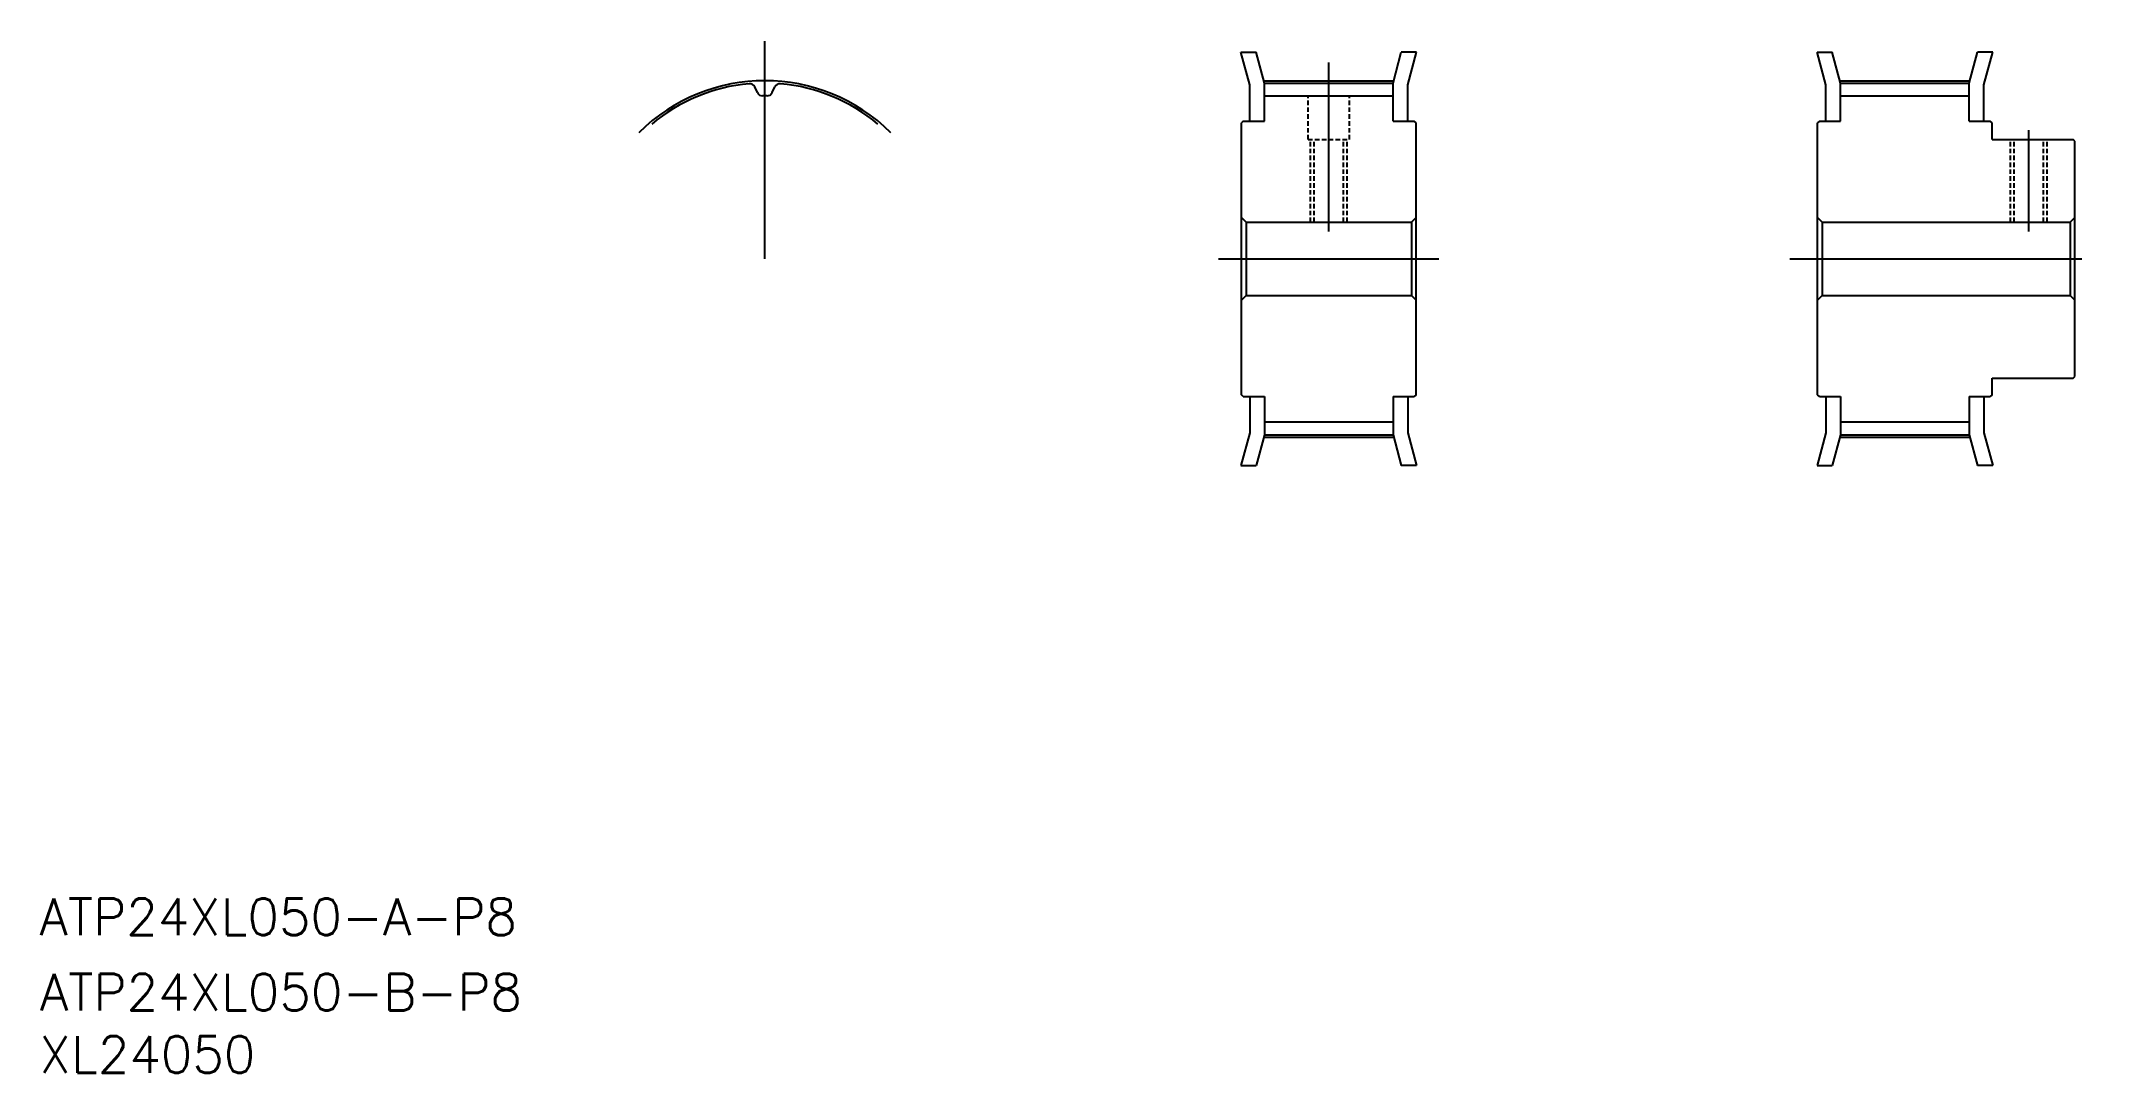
# Model space of a CAD drawing. Extents: x -11 to 213, y 20 to 132.
import ezdxf

# ---------------------------------------------------------------- set-up
doc = ezdxf.new("R2010")
doc.units = 0
doc.linetypes.add('CENTER', pattern=[50.8, 31.75, -6.35, 6.35, -6.35])
doc.linetypes.add('DASHED', pattern=[0.75, 0.5, -0.25])
doc.layers.get('0').update_dxf_attribs({"linetype": 'CONTINUOUS'})
doc.layers.add('CENTER', color=1, linetype='CENTER')
doc.styles.get("Standard").update_dxf_attribs({"font": 'txt', "bigfont": 'BIGFONT'})

msp = doc.modelspace()

# ---------------------------------------------------------------- linework, layer by layer
at = {"color": 7, "linetype": 'CONTINUOUS'}
for p, q in [((120.58, 127.62), (119.62, 131.18)), ((119.62, 131.18), (121.28, 131.18)), ((122.18, 127.83), (121.28, 131.18)), ((136.18, 127.83), (137.08, 131.18)), ((138.73, 131.18), (137.08, 131.18)), ((137.78, 127.62), (138.73, 131.18)), ((183.27, 127.62), (182.32, 131.18)), ((182.32, 131.18), (183.98, 131.18)), ((184.87, 127.83), (183.98, 131.18)), ((198.87, 127.83), (199.77, 131.18)), ((201.43, 131.18), (199.77, 131.18)), ((200.47, 127.62), (201.43, 131.18)), ((120.58, 123.68), (120.58, 127.62)), ((122.18, 127.83), (136.18, 127.83)), ((122.18, 123.68), (122.18, 127.83)), ((136.18, 123.68), (136.18, 127.83)), ((137.78, 123.68), (137.78, 127.62)), ((183.27, 123.68), (183.27, 127.62)), ((184.87, 123.68), (184.87, 127.83)), ((184.87, 127.83), (198.87, 127.83)), ((198.87, 123.68), (198.87, 127.83)), ((200.47, 123.68), (200.47, 127.62)), ((67.02, 126.78), (66.73, 127.4)), ((68.63, 126.78), (68.92, 127.4)), ((122.18, 126.43), (136.18, 126.43)), ((184.87, 126.43), (198.87, 126.43)), ((119.88, 123.68), (119.68, 123.48)), ((119.68, 93.88), (119.68, 123.48)), ((119.88, 123.68), (122.18, 123.68)), ((136.18, 123.68), (138.48, 123.68)), ((138.68, 123.48), (138.48, 123.68)), ((138.68, 93.88), (138.68, 123.48)), ((182.57, 123.68), (182.37, 123.48)), ((182.37, 93.88), (182.37, 123.48)), ((182.57, 123.68), (184.87, 123.68)), ((198.87, 123.68), (201.17, 123.68)), ((201.37, 123.48), (201.17, 123.68)), ((201.37, 121.68), (201.37, 123.48)), ((201.37, 121.68), (210.17, 121.68)), ((210.37, 121.48), (210.17, 121.68)), ((210.37, 95.88), (210.37, 121.48)), ((120.18, 112.68), (119.68, 113.18)), ((120.18, 112.68), (138.18, 112.68)), ((120.18, 112.68), (120.18, 104.68)), ((138.18, 112.68), (138.68, 113.18)), ((138.18, 112.68), (138.18, 104.68)), ((182.87, 112.68), (182.37, 113.18)), ((182.87, 112.68), (209.87, 112.68)), ((182.87, 112.68), (182.87, 104.68)), ((209.87, 112.68), (210.37, 113.18)), ((209.87, 112.68), (209.87, 104.68)), ((119.68, 104.18), (120.18, 104.68)), ((120.18, 104.68), (138.18, 104.68)), ((138.68, 104.18), (138.18, 104.68)), ((182.37, 104.18), (182.87, 104.68)), ((182.87, 104.68), (209.87, 104.68)), ((210.37, 104.18), (209.87, 104.68)), ((201.37, 95.68), (210.17, 95.68)), ((201.37, 93.88), (201.37, 95.68)), ((210.17, 95.68), (210.37, 95.88)), ((119.88, 93.68), (119.68, 93.88)), ((119.88, 93.68), (122.18, 93.68)), ((120.58, 93.68), (120.58, 89.74)), ((122.18, 93.68), (122.18, 89.53)), ((136.18, 93.68), (136.18, 89.53)), ((136.18, 93.68), (138.48, 93.68)), ((137.78, 93.68), (137.78, 89.74)), ((138.68, 93.88), (138.48, 93.68)), ((182.57, 93.68), (182.37, 93.88)), ((182.57, 93.68), (184.87, 93.68)), ((183.27, 93.68), (183.27, 89.74)), ((184.87, 93.68), (184.87, 89.53)), ((198.87, 93.68), (201.17, 93.68)), ((198.87, 93.68), (198.87, 89.53)), ((200.47, 93.68), (200.47, 89.74)), ((201.37, 93.88), (201.17, 93.68)), ((120.58, 89.74), (119.62, 86.18)), ((122.18, 89.53), (121.28, 86.18)), ((122.18, 90.93), (136.18, 90.93)), ((122.18, 89.53), (136.18, 89.53)), ((136.18, 89.53), (137.08, 86.18)), ((137.78, 89.74), (138.73, 86.18)), ((183.27, 89.74), (182.32, 86.18)), ((184.87, 89.53), (183.98, 86.18)), ((184.87, 90.93), (198.87, 90.93)), ((184.87, 89.53), (198.87, 89.53)), ((198.87, 89.53), (199.77, 86.18)), ((200.47, 89.74), (201.43, 86.18)), ((119.62, 86.18), (121.28, 86.18)), ((138.73, 86.18), (137.08, 86.18)), ((182.32, 86.18), (183.98, 86.18)), ((201.43, 86.18), (199.77, 86.18))]:
    msp.add_line(p, q, dxfattribs=at)
at = {"color": 3, "linetype": 'DASHED'}
for p, q in [((126.93, 121.68), (126.93, 126.43)), ((131.43, 121.68), (131.43, 126.43)), ((126.93, 121.68), (131.43, 121.68)), ((127.18, 112.68), (127.18, 121.68)), ((127.58, 112.68), (127.58, 121.68)), ((130.78, 112.68), (130.78, 121.68)), ((131.18, 112.68), (131.18, 121.68)), ((203.37, 112.68), (203.37, 121.68)), ((203.77, 112.68), (203.77, 121.68)), ((206.97, 112.68), (206.97, 121.68)), ((207.37, 112.68), (207.37, 121.68))]:
    msp.add_line(p, q, dxfattribs=at)
at = {"color": 7, "linetype": 'CONTINUOUS'}
for centre, radius, start, end in [((67.82, 108.68), 19.15, 95.0983, 130), ((66.18, 127.15), 0.61, 25, 95.0983), ((69.47, 127.15), 0.61, 84.9017, 155), ((67.82, 108.68), 19.15, 50, 84.9017), ((67.57, 127.04), 0.61, 205, 270.783), ((67.82, 108.68), 17.75, 89.217, 90.783), ((68.07, 127.04), 0.61, 269.217, 335)]:
    msp.add_arc(centre, radius, start, end, dxfattribs=at)
at = {"layer": 'CENTER', "color": 1, "linetype": 'CENTER'}
for p, q in [((67.82, 108.68), (67.82, 132.39)), ((129.18, 111.68), (129.18, 130.08)), ((122.18, 128.08), (136.18, 128.08)), ((184.87, 128.08), (198.87, 128.08)), ((205.37, 111.68), (205.37, 122.68)), ((117.18, 108.68), (141.18, 108.68)), ((179.37, 108.68), (212.87, 108.68)), ((122.18, 89.27), (136.18, 89.27)), ((184.87, 89.27), (198.87, 89.27))]:
    msp.add_line(p, q, dxfattribs=at)
msp.add_arc((67.82, 108.68), 19.4, 45, 135, dxfattribs=at)

# ---------------------------------------------------------------- texts
at = {"color": 7, "linetype": 'CONTINUOUS'}
for s, p in [('ATP24XL050-A-P8', (-11.1, 35.06)), ('ATP24XL050-B-P8', (-11.06, 26.85)), ('XL24050', (-11.1, 20.06))]:
    msp.add_text(s, height=4, dxfattribs=at).set_placement(p)

doc.saveas('drawing.dxf')
